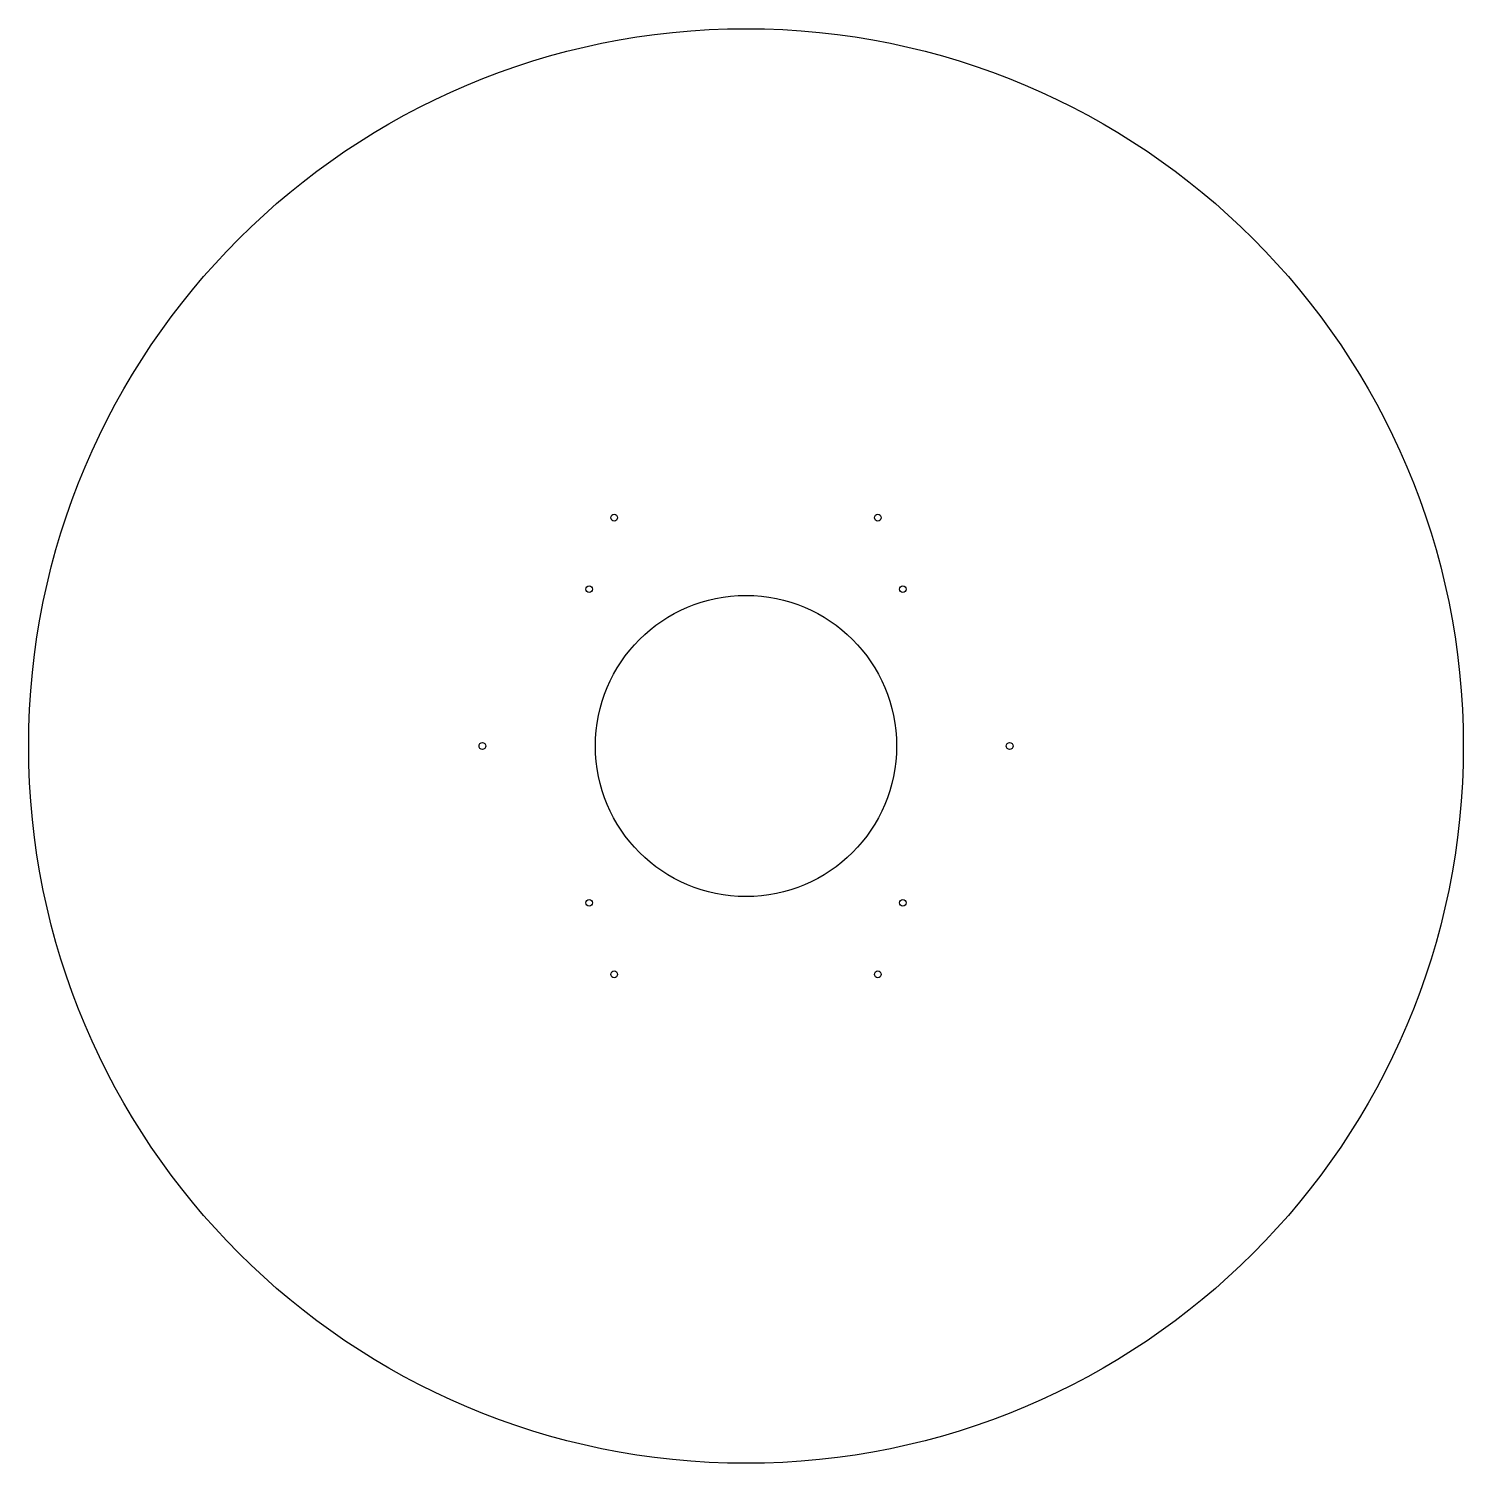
# Model space of a CAD drawing. Header units: inches. Extents: x 2032 to 2889, y 1002 to 1859.
import ezdxf

# ---------------------------------------------------------------- set-up
doc = ezdxf.new("R2010")
doc.units = ezdxf.units.IN
doc.header["$MEASUREMENT"] = 0

# ---------------------------------------------------------------- blocks, each defined once
blk = doc.blocks.new('*U5')
at = {"color": 1}
blk.add_circle((0, 0), 2, dxfattribs=at)
blk = doc.blocks.new('*U7')
at = {"color": 0, "linetype": 'ByBlock', "lineweight": -2, "transparency": 16777216}
for p, rotation in [((8645.1, -507.89), 90), ((8645.1, -695.27), 180), ((8832.48, -695.27), 270)]:
    blk.add_blockref('*U5', p, dxfattribs=dict(at, rotation=rotation))
blk.add_blockref('*U5', (8832.48, -507.89), dxfattribs=at)

msp = doc.modelspace()

# ---------------------------------------------------------------- linework, layer by layer
at = {"color": 1}
for centre, radius in [((2460.41, 1430.78), 428.5), ((2381.66, 1567.18), 2), ((2539.16, 1567.18), 2), ((2460.41, 1430.78), 90), ((2302.91, 1430.78), 2), ((2617.91, 1430.78), 2), ((2381.66, 1294.38), 2), ((2539.16, 1294.38), 2)]:
    msp.add_circle(centre, radius, dxfattribs=at)

# ---------------------------------------------------------------- block references
msp.add_blockref('*U7', (-6278.38, 2032.36), dxfattribs=at)

doc.saveas('drawing.dxf')
